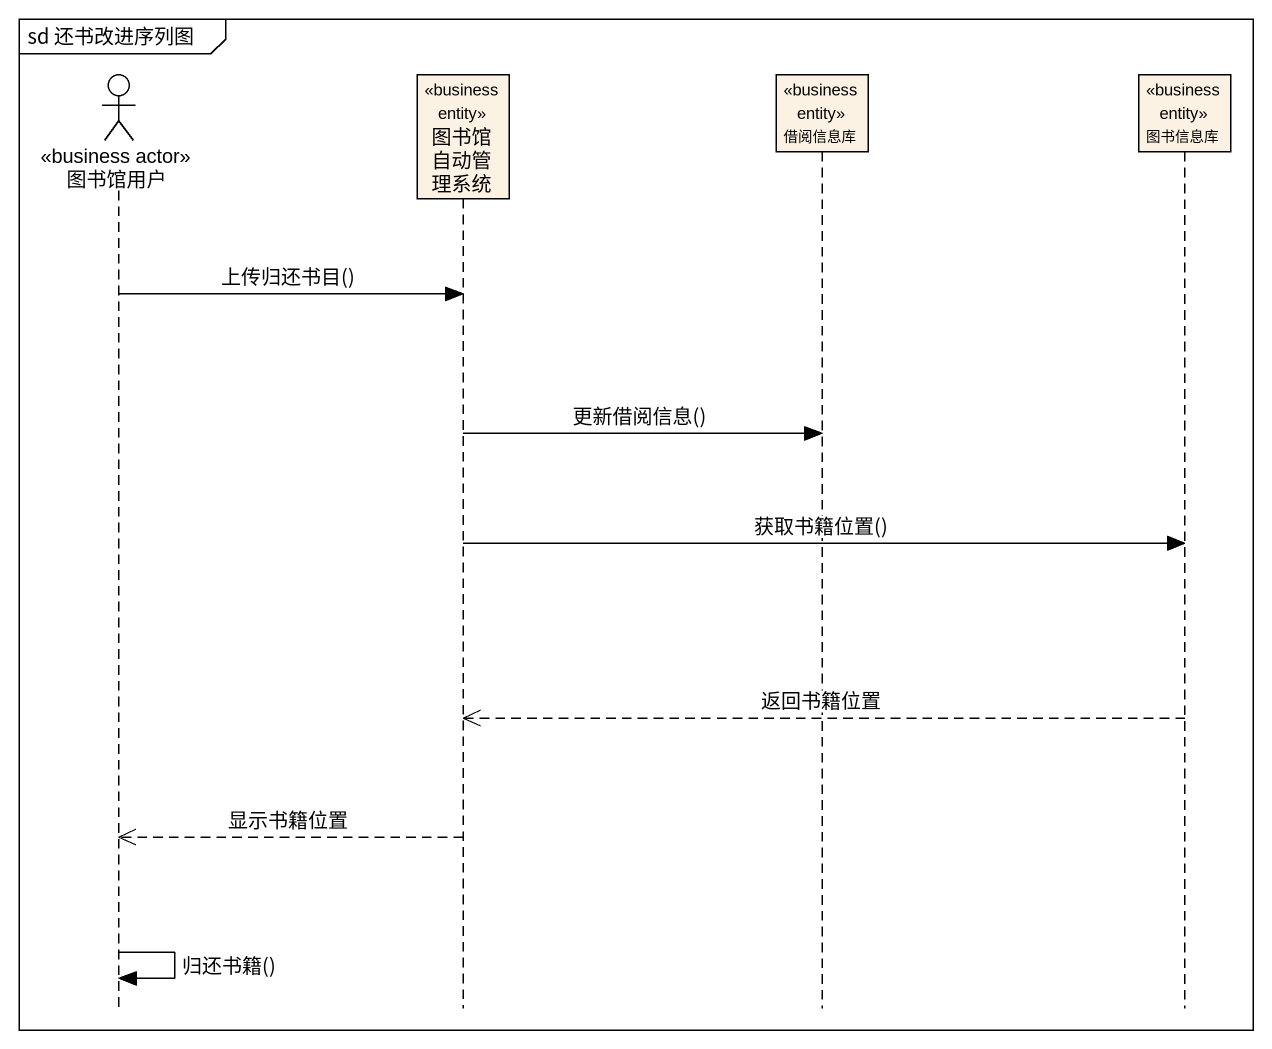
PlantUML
@startuml
mainframe sd 还书改进序列图
hide footbox
actor 图书馆用户 <<business actor>>
participant 图书馆自动管理系统 <<business entity>>
participant 借阅信息库 <<business entity>>
participant 图书信息库 <<business entity>>

图书馆用户 -> 图书馆自动管理系统 : 上传归还书目()
图书馆自动管理系统 -> 借阅信息库 : 更新借阅信息()
图书馆自动管理系统 -> 图书信息库 : 获取书籍位置()
图书信息库 -->> 图书馆自动管理系统 : 返回书籍位置
图书馆自动管理系统 -->> 图书馆用户 : 显示书籍位置
图书馆用户 -> 图书馆用户 : 归还书籍()
@enduml
